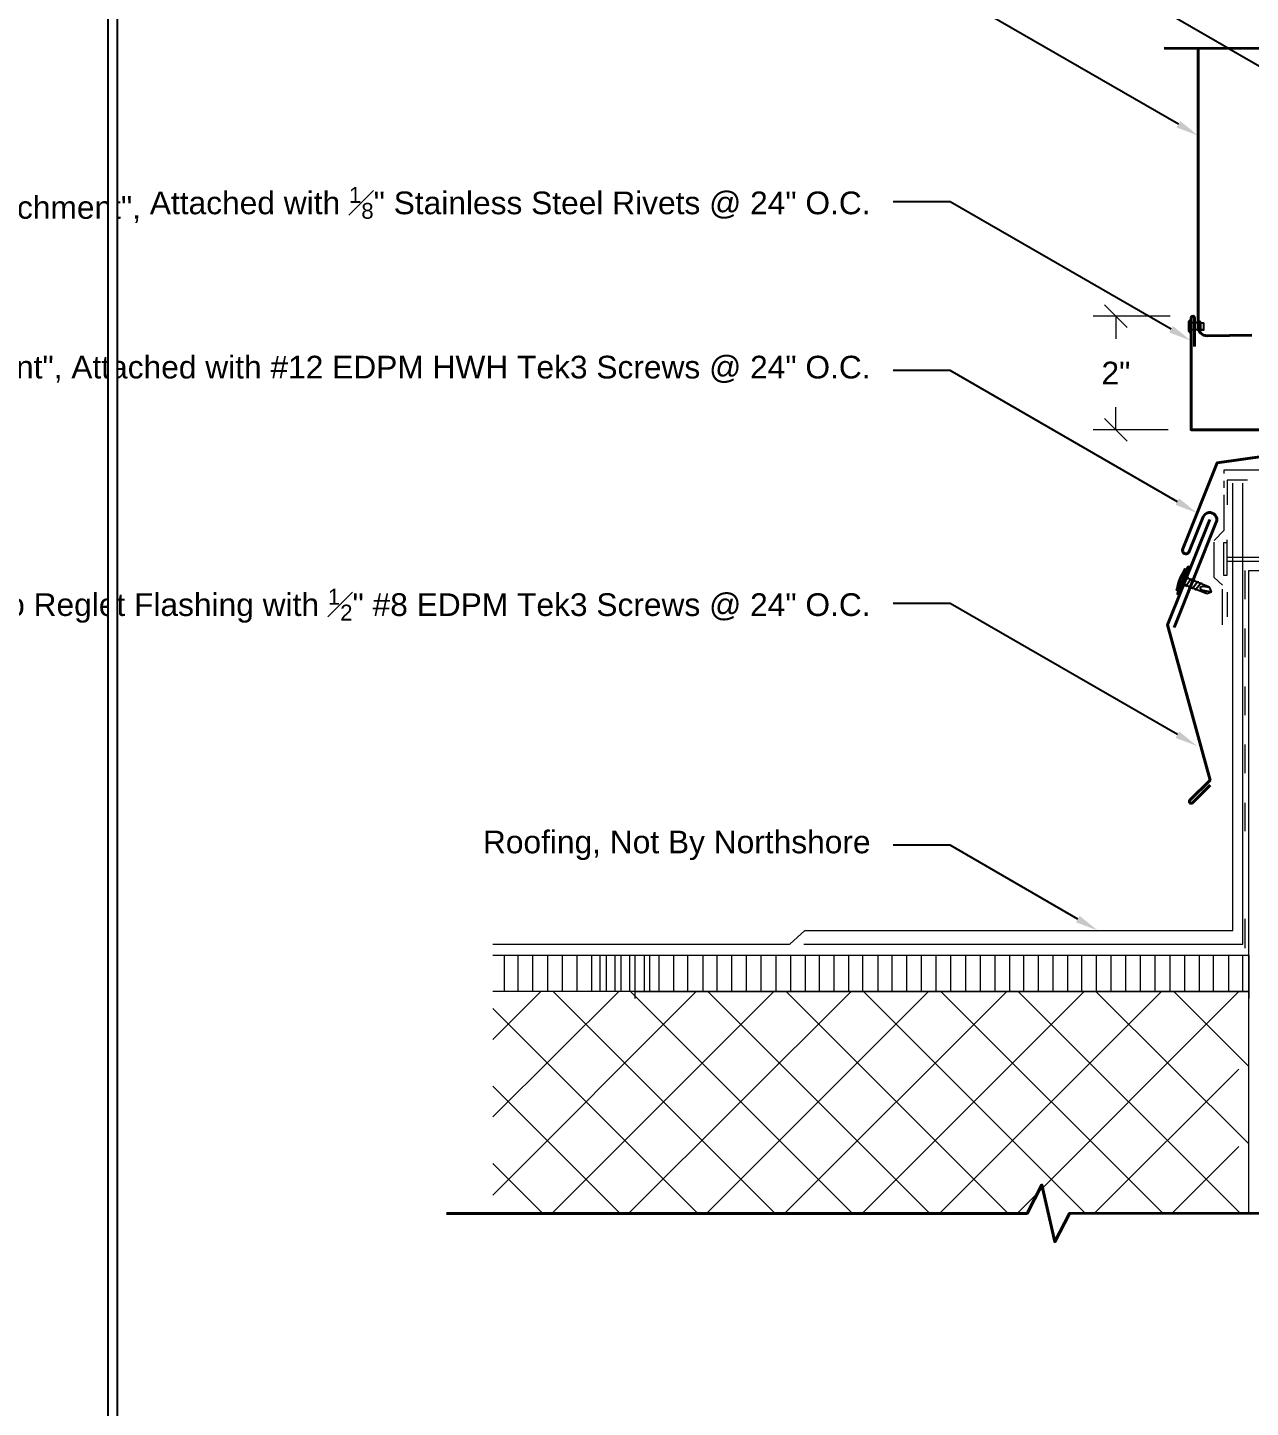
# Model space of a CAD drawing. Header units: inches. Extents: x -293 to 39679, y -468 to 488.
# Drawn here: x 501.54 to 523.09, y 8.15 to 32.48 of the extents above; entities that cross this region are included whole.
import ezdxf
from ezdxf import colors
from ezdxf.entities.mleader import LeaderData, LeaderLine
from ezdxf.enums import TextEntityAlignment as Align
from ezdxf.math import Vec2, Vec3

# ---------------------------------------------------------------- set-up
doc = ezdxf.new("R2010")
doc.units = ezdxf.units.IN
doc.header["$MEASUREMENT"] = 0
doc.linetypes.add('PHANTOM2', pattern=[1.25, 0.625, -0.125, 0.125, -0.125, 0.125, -0.125])
doc.layers.get('Defpoints').update_dxf_attribs({"color": 3})
doc.layers.add('NSE-Border', color=156, linetype='Continuous', plot=False)
for name, color, linetype, lineweight in [('NSE-By_Others', 252, 'Continuous', 0), ('NSE-Call-Outs', 51, 'Continuous', 13), ('NSE-Dimensions', 51, 'Continuous', 13), ('NSE-Flashing 01', 2, 'Continuous', 40), ('NSE-Hardware', 111, 'Continuous', 25), ('NSE-Notes', 11, 'Continuous', 40), ('NSE-Panels 01', 1, 'Continuous', 40), ('NSE-Title', 51, 'Continuous', 9), ('NSE-Underlayment', 6, 'PHANTOM2', 13)]:
    doc.layers.add(name, color=color, linetype=linetype, lineweight=lineweight)
doc.layers.add('NSE-Detail Border', color=7, linetype='Continuous')
doc.styles.add('004 - NSSM - Standard', font='arial.ttf', dxfattribs={"height": 0.4})
doc.styles.add('008 - NSSM - Standard', font='arial.ttf', dxfattribs={"height": 0.8})
doc.styles.add('3_0-0_TEXT', font='simplex.shx', dxfattribs={"width": 0.7, "height": 0.375})
doc.styles.add('Anno - NSSM - Standard', font='arial.ttf', dxfattribs={"height": 0.1})
doc.dimstyles.new('$$$FASTENER$$$', dxfattribs={"dimtxt": 0.375, "dimasz": 0, "dimexe": 0, "dimexo": 0, "dimgap": 0, "dimtad": 0, "dimtih": 1, "dimtoh": 1, "dimdec": 4, "dimzin": 3, "dimdsep": 46, "dimlunit": 4, "dimtxsty": '3_0-0_TEXT', "dimblk": 'NONE', "dimcen": 0, "dimclrd": 256, "dimclre": 256, "dimclrt": 256, "dimadec": 0, "dimazin": 0, "dimtfac": 0.375, "dimtdec": 4, "dimtofl": 0, "dimtmove": 1, "dimatfit": 3, "dimldrblk": 'NONE', "dimfxl": 1, "dimtolj": 1, "dimtzin": 0, "dimarcsym": 0})
doc.dimstyles.new('004 - NSSM - Standard', dxfattribs={"dimtxt": 0.4, "dimasz": 0.4, "dimexe": 0.4, "dimexo": 0.4, "dimgap": 0.4, "dimtad": 0, "dimtih": 1, "dimtoh": 1, "dimdec": 4, "dimzin": 3, "dimdsep": 46, "dimlunit": 4, "dimtxsty": '004 - NSSM - Standard', "dimblk": 'OBLIQUE', "dimcen": 0.4, "dimclrd": 51, "dimclre": 51, "dimclrt": 256, "dimadec": 0, "dimazin": 0, "dimtfac": 0.7, "dimtdec": 4, "dimtmove": 1, "dimatfit": 2, "dimfxl": 1, "dimtfill": 1, "dimtfillclr": 11, "dimfrac": 1, "dimtolj": 1, "dimtzin": 0, "dimlwd": 0, "dimlwe": 0, "dimarcsym": 0})
doc.dimstyles.get("Standard").update_dxf_attribs({"dimtxt": 0.18, "dimasz": 0.18, "dimexe": 0.18, "dimexo": 0.0625, "dimgap": 0.09, "dimtad": 0, "dimtih": 1, "dimtoh": 1, "dimdec": 4, "dimzin": 0, "dimdsep": 46, "dimtxsty": 'Standard', "dimcen": 0.09, "dimadec": 0, "dimazin": 0, "dimtfac": 1, "dimtdec": 4, "dimtofl": 0, "dimtmove": 0, "dimatfit": 3, "dimfxl": 1, "dimtolj": 1, "dimtzin": 0, "dimarcsym": 0})

# ---------------------------------------------------------------- blocks, each defined once
blk = doc.blocks.new('*U4')
blk.add_wipeout([(8.13, 1.1293), (8.13, 0), (0, 0), (0, 11.3125), (8.1719, 11.3125), (8.1719, 0), (8.13, 0), (8.13, 11.2706), (0.0419, 11.2706), (0.0419, 1.1293)])
at = {"layer": 'Defpoints', "ltscale": 0.0625}
blk.add_lwpolyline([(0.0419, 1.1293), (8.13, 1.1293), (8.13, 11.2706), (0.0419, 11.2706)], close=True, dxfattribs=at)
at = {"layer": 'NSE-Border', "ltscale": 0.0625}
blk.add_lwpolyline([(0, 0), (8.1719, 0), (8.1719, 11.3125), (0, 11.3125)], close=True, dxfattribs=at)
at = {"layer": 'Defpoints', "style": '008 - NSSM - Standard'}
blk.add_attdef('DETAIL_NUMBER', text='', height=0.2179, dxfattribs=at).set_placement((0.625, 0.5668), align=Align.MIDDLE_CENTER)
at = {"layer": 'NSE-Title', "style": '004 - NSSM - Standard'}
for tag, p in [('DETAIL_DESCRIPTION', (1.1292, 0.6197)), ('ARCH_REF', (2.1968, 0.3884))]:
    blk.add_attdef(tag, p, '', height=0.1341, dxfattribs=at)
blk = doc.blocks.new('*U66')
at = {"color": 99}
blk.add_wipeout([(-10.605, -0.002), (-0.375, 0), (-0.112, 0.5), (0.112, -0.5), (0.375, 0), (10.605, 0.002), (10.605, -2.998), (-10.605, -3)], dxfattribs=at)
blk.add_lwpolyline([(10.605, 0.002), (0.375, 0), (0.112, -0.5), (-0.112, 0.5), (-0.375, 0), (-10.605, -0.002)])
blk = doc.blocks.new('*U20')
at = {"color": 99}
blk.add_wipeout([(-4.375, 0.001), (-0.375, 0), (-0.112, -0.5), (0.112, 0.5), (0.375, 0), (4.375, -0.001), (4.362, 8.288), (-4.388, 8.287)], dxfattribs=at)
blk.add_lwpolyline([(4.375, -0.001), (0.375, 0), (0.112, 0.5), (-0.112, -0.5), (-0.375, 0), (-4.375, 0.001)])
blk = doc.blocks.new('_None')
blk = doc.blocks.new('*U53')
blk.add_lwpolyline([(0, 0), (0, 0), (0, 1.765), (1.969, 1.765, -1), (1.969, 1.702), (1.469, 1.702)], format="xyb")
blk = doc.blocks.new('_Oblique')
at = {"color": 0, "linetype": 'ByBlock', "lineweight": -2}
blk.add_line((-0.5, -0.5), (0.5, 0.5), dxfattribs=at)
blk = doc.blocks.new('*D80')
at = {"layer": 'Defpoints', "color": 0, "transparency": 16777216}
for p in [(520.719, 27.388), (522.074, 27.388), (522.042, 25.388)]:
    blk.add_point(p, dxfattribs=at)
at = {"layer": 'NSE-Dimensions', "color": 51, "lineweight": 0, "transparency": 16777216}
for p, q in [((521.674, 27.388), (520.319, 27.388)), ((520.719, 27.388), (520.719, 26.989)), ((520.719, 25.388), (520.719, 25.787)), ((521.642, 25.388), (520.319, 25.388))]:
    blk.add_line(p, q, dxfattribs=at)
at = {"layer": 'NSE-Dimensions', "color": 51, "lineweight": 0, "transparency": 16777216, "xscale": 0.4, "yscale": 0.4, "zscale": 0.4}
for p, rotation in [((520.719, 27.388), 90), ((520.719, 25.388), 270)]:
    blk.add_blockref('_Oblique', p, dxfattribs=dict(at, rotation=rotation))
at = {"layer": 'NSE-Dimensions', "transparency": 16777216, "insert": (520.719, 26.388), "char_height": 0.4, "attachment_point": 5, "style": '004 - NSSM - Standard', "bg_fill": 3, "box_fill_scale": 1.25, "bg_fill_color": 256, "bg_fill_true_color": 13158600, "bg_fill_transparency": 0}
blk.add_mtext('\\A1;2"', dxfattribs=at)
blk = doc.blocks.new('*U81')
at = {"color": 0}
blk.add_line((0.227, 0.062), (0.277, 0.062), dxfattribs=at)
blk.add_line((0.227, 0.062), (0.277, 0.062), dxfattribs=at)
blk.add_line((0.277, -0.063), (0.277, 0.062))
for points in [[(0.052, 0.112), (0.052, -0.112), (0.052, -0.112), (0.052, 0.112), (0.038, 0.112, 0.308793), (0.006, 0.062), (0.006, -0.063, 0.308793), (0.038, -0.112), (0.052, -0.112), (0.052, -0.112)], [(0.227, -0.063), (0.227, 0.062, 0.931975), (0.177, 0.062), (0.177, -0.063, 1), (0.227, -0.06)]]:
    blk.add_lwpolyline(points, format="xyb", dxfattribs=at)
blk.add_lwpolyline([(0.227, -0.063), (0.277, -0.063)], close=True, dxfattribs=at)
at = {"has_arrowhead": 0}
for points in [[(0.177, 0.062), (0.052, 0.062)], [(0.177, -0.063), (0.052, -0.063)]]:
    blk.add_leader(points, dimstyle='Standard', override={"dimasz": 0, "dimgap": 0, "dimtad": 0, "dimldrblk": 'None'}, dxfattribs=at)

msp = doc.modelspace()

# ---------------------------------------------------------------- linework, layer by layer
at = {"layer": 'NSE-By_Others'}
for points in [[(522.77716, 16.56189), (522.77716, 24.447)], [(522.95451, 16.31633), (522.95451, 24.447)], [(522.61346, 23.39656), (522.61346, 22.8236)], [(522.68167, 23.39656), (522.61346, 23.39656)], [(523.89581, 23.13736), (522.68167, 23.13736)], [(522.68167, 23.06915), (523.89581, 23.06915)], [(522.99544, 22.40069), (522.99544, 22.90545)], [(523.06365, 11.57384), (523.06365, 22.90545)], [(523.06365, 22.90545), (529.9256, 22.90545)], [(522.61346, 22.8236), (522.68167, 22.8236)], [(522.68167, 22.52347), (522.68167, 22.08693)], [(522.99544, 21.37754), (522.99544, 21.88229)], [(522.99544, 20.35438), (522.99544, 20.85914)], [(522.99544, 19.33123), (522.99544, 19.83598)], [(522.99544, 18.30807), (522.99544, 18.81283)], [(514.9739, 16.31633), (515.2331, 16.56189)], [(515.2331, 16.56189), (522.77716, 16.56189)], [(522.99544, 16.24812), (522.99544, 16.76652)], [(509.73535, 16.31633), (514.9739, 16.31633)], [(515.21946, 16.31633), (522.95451, 16.31633)], [(509.73535, 16.12534), (523.06365, 16.12534)], [(509.93998, 15.48417), (509.93998, 16.12534)], [(510.18554, 15.48417), (510.18554, 16.12534)], [(510.44474, 15.48417), (510.44474, 16.12534)], [(510.70394, 15.48417), (510.70394, 16.12534)], [(510.96314, 15.48417), (510.96314, 16.12534)], [(511.22234, 15.48417), (511.22234, 16.12534)], [(511.48153, 15.48417), (511.48153, 16.12534)], [(511.6316, 15.48417), (511.6316, 16.12534)], [(511.74073, 15.48417), (511.74073, 16.12534)], [(511.8908, 15.48417), (511.8908, 16.12534)], [(511.99993, 15.48417), (511.99993, 16.12534)], [(512.15, 15.48417), (512.15, 16.12534)], [(512.24549, 15.36139), (512.24549, 16.12534)], [(512.4092, 15.48417), (512.4092, 16.12534)], [(512.50469, 15.48417), (512.50469, 16.12534)], [(512.66839, 15.48417), (512.66839, 16.12534)], [(512.92759, 15.48417), (512.92759, 16.12534)], [(513.17315, 15.48417), (513.17315, 16.12534)], [(513.44599, 15.48417), (513.44599, 16.12534)], [(513.69155, 15.48417), (513.69155, 16.12534)], [(513.95075, 15.48417), (513.95075, 16.12534)], [(514.20995, 15.48417), (514.20995, 16.12534)], [(514.46915, 15.48417), (514.46915, 16.12534)], [(514.72835, 15.48417), (514.72835, 16.12534)], [(514.98754, 15.48417), (514.98754, 16.12534)], [(515.24674, 15.48417), (515.24674, 16.12534)], [(515.4923, 15.48417), (515.4923, 16.12534)], [(515.7515, 15.48417), (515.7515, 16.12534)], [(516.0107, 15.48417), (516.0107, 16.12534)], [(516.25626, 15.48417), (516.25626, 16.12534)], [(516.5291, 15.48417), (516.5291, 16.12534)], [(516.77466, 15.48417), (516.77466, 16.12534)], [(517.03385, 15.48417), (517.03385, 16.12534)], [(517.29305, 15.48417), (517.29305, 16.12534)], [(517.55225, 15.48417), (517.55225, 16.12534)], [(517.81145, 15.48417), (517.81145, 16.12534)], [(518.07065, 15.48417), (518.07065, 16.12534)], [(518.32985, 15.48417), (518.32985, 16.12534)], [(518.58905, 15.48417), (518.58905, 16.12534)], [(518.84825, 15.48417), (518.84825, 16.12534)], [(519.09381, 15.48417), (519.09381, 16.12534)], [(519.353, 15.48417), (519.353, 16.12534)], [(519.6122, 15.48417), (519.6122, 16.12534)], [(519.8714, 15.48417), (519.8714, 16.12534)], [(520.11696, 15.48417), (520.11696, 16.12534)], [(520.37616, 15.48417), (520.37616, 16.12534)], [(520.63536, 15.48417), (520.63536, 16.12534)], [(520.89456, 15.48417), (520.89456, 16.12534)], [(521.15376, 15.48417), (521.15376, 16.12534)], [(521.41296, 15.48417), (521.41296, 16.12534)], [(521.67216, 15.48417), (521.67216, 16.12534)], [(521.93135, 15.48417), (521.93135, 16.12534)], [(522.19055, 15.48417), (522.19055, 16.12534)], [(522.43611, 15.48417), (522.43611, 16.12534)], [(522.70895, 15.48417), (522.70895, 16.12534)], [(522.95451, 15.48417), (522.95451, 16.12534)], [(523.06365, 16.12534), (523.06365, 15.36139)], [(509.73535, 14.63836), (510.58116, 15.48417)], [(509.73535, 13.27415), (511.95901, 15.48417)], [(523.06365, 15.48417), (509.73535, 15.48417)], [(512.25913, 15.48417), (523.06365, 15.48417)], [(523.06365, 12.79668), (520.36252, 15.48417)], [(523.06365, 14.16089), (521.74037, 15.48417)]]:
    msp.add_lwpolyline(points, dxfattribs=at)
at = {"layer": 'NSE-Flashing 01'}
for points in [[(521.74399, 21.90076), (522.4872, 23.75754, 1), (522.2551, 23.85044), (522.01118, 23.24105, -1), (521.89513, 23.2875), (522.5021, 24.80392), (524.71005, 25.11753), (524.71005, 29.11753)], [(522.3771, 19.12247), (522.06774, 18.81311, -1), (522.02355, 18.85731), (522.3771, 19.21086), (521.62794, 21.94721), (522.37115, 23.80399)]]:
    msp.add_lwpolyline(points, format="xyb", dxfattribs=at)
at = {"layer": 'NSE-Hardware'}
for p, q in [((521.96379, 22.92686), (521.99223, 22.97844)), ((521.81231, 22.54991), (521.79797, 22.49307))]:
    msp.add_line(p, q, dxfattribs=at)
for points in [[(521.96379, 22.92686), (521.81283, 22.5497), (521.78381, 22.56131), (521.93478, 22.93847)], [(522.00697, 22.97254), (521.99223, 22.97844), (521.79797, 22.49307), (521.81271, 22.48718)]]:
    msp.add_lwpolyline(points, close=True, dxfattribs=at)
msp.add_lwpolyline([(521.82041, 22.50641), (521.84744, 22.49559), (522.02617, 22.94215), (521.99914, 22.95297)], dxfattribs=at)
msp.add_arc((522.61425, 22.44771), 0.83354, 145.494344, 170.876497, dxfattribs=at)
at = {"layer": 'NSE-Panels 01'}
for points in [[(522.16726, 27.20128), (522.16726, 32.7408)], [(522.32856, 27.04403), (522.3259, 27.04403)], [(523.11389, 27.05768), (522.32856, 27.04391)]]:
    msp.add_lwpolyline(points, dxfattribs=at)
msp.add_arc((522.32593, 27.20269), 0.15867, 180.00976, 269.99024, dxfattribs=at)
at = {"layer": 'NSE-Underlayment'}
for points in [[(522.6271, 23.61484), (522.6271, 24.67892)], [(522.6271, 24.67892), (524.64613, 24.67892)], [(523.03636, 24.50157), (522.68167, 24.50157)], [(522.68167, 24.50157), (522.68167, 24.06502)], [(522.44975, 23.43749), (522.6271, 23.61484)], [(522.44975, 22.78267), (522.44975, 23.43749)], [(522.68167, 22.8236), (522.68167, 23.56027)], [(522.59982, 22.64625), (522.44975, 22.78267)], [(522.59982, 21.9505), (522.59982, 22.64625)]]:
    msp.add_lwpolyline(points, dxfattribs=at)

# ---------------------------------------------------------------- block references
at = {"layer": 'NSE-Flashing 01', "rotation": 90.00000000000001}
msp.add_blockref('*U53', (523.80726, 25.38806), dxfattribs=at)
at = {"layer": 'NSE-Hardware'}
msp.add_blockref('*U81', (521.99064, 27.21179), dxfattribs=at)

# ---------------------------------------------------------------- leaders
at = {"layer": 'NSE-Call-Outs'}
ml = msp.add_multileader_mtext('Standard', dxfattribs=at)
ml.set_content('\\A1;22ga Prefinished Counter Flashing, Color "Parchment", Attached to Reglet Flashing with {\\H0.7x;\\S1#2;}" #8 EDPM Tek3 Screws @ 24" O.C.', color=256, style='Anno - NSSM - Standard')
ml.set_leader_properties(color=51)
ml.build(insert=Vec2(0, 0))
ml.multileader.update_dxf_attribs({"dogleg_length": 0.25, "arrow_head_size": 0.4, "scale": 4})
ctx = ml.context
ctx.base_point, ctx.scale, ctx.char_height, ctx.arrow_head_size, ctx.landing_gap_size, ctx.plane_origin = Vec3(505.36405, 22.32602), 4, 0.4, 0.4, 0.4, Vec3(522.03596, 19.87734)
ctx.text_align_type = 2
notes = []
notes.append((ctx, [(0, (1, 1, 0), (517.79471, 22.32602), (-1, 0), 1, [(0, [(522.14828, 19.81249)], 0, [])])]))
ctx.mtext.insert, ctx.mtext.width, ctx.mtext.alignment, ctx.mtext.flow_direction = Vec3(516.39471, 22.58482), 10.8459347, 3, 5
ml = msp.add_multileader_mtext('Standard', dxfattribs=at)
ml.set_content('\\A1;Roofing, Not By Northshore', color=256, style='Anno - NSSM - Standard')
ml.set_leader_properties(color=51)
ml.build(insert=Vec2(0, 0))
ml.multileader.update_dxf_attribs({"dogleg_length": 0.25, "arrow_head_size": 0.4, "scale": 4})
ctx = ml.context
ctx.base_point, ctx.scale, ctx.char_height, ctx.arrow_head_size, ctx.landing_gap_size, ctx.plane_origin = Vec3(509.22881, 18.06214), 4, 0.4, 0.4, 0.4, Vec3(522.03596, 15.61345)
ctx.text_align_type = 2
notes.append((ctx, [(0, (1, 1, 0), (517.79471, 18.06214), (-1, 0), 1, [(0, [(520.39322, 16.56189)], 0, [])])]))
ctx.mtext.insert, ctx.mtext.width, ctx.mtext.alignment, ctx.mtext.flow_direction = Vec3(516.39471, 18.32094), 9.4470706, 3, 5
at = {"layer": 'NSE-Hardware'}
for points in [[(521.91451, 22.66317), (522.32141, 22.5003), (522.401, 22.53307), (522.366, 22.6117), (521.9591, 22.77457)], [(522.32141, 22.5003), (522.22123, 22.56794), (522.20206, 22.6127), (522.24682, 22.63187), (522.366, 22.6117)], [(522.22123, 22.56794), (522.401, 22.53307)]]:
    msp.add_leader(points, dimstyle='$$$FASTENER$$$', dxfattribs=at)
at = {"layer": 'NSE-Hardware', "has_arrowhead": 0}
for points in [[(521.93681, 22.71887), (521.98799, 22.78725), (521.98522, 22.76412)], [(521.94642, 22.6504), (521.94365, 22.62727), (522.04601, 22.76402), (522.04325, 22.74089)], [(522.00444, 22.62717), (522.00168, 22.60404), (522.10404, 22.7408), (522.10127, 22.71767)], [(522.06246, 22.60394), (522.0597, 22.58082), (522.16206, 22.71757), (522.1593, 22.69444)], [(522.12049, 22.58072), (522.11773, 22.55759), (522.22009, 22.69435), (522.21732, 22.67122)]]:
    msp.add_leader(points, dimstyle='$$$FASTENER$$$', dxfattribs=at)
for ctx, leaders in notes:
    for number, flags, end, landing, length, lines in leaders:
        leader = LeaderData()
        leader.index, (leader.has_last_leader_line, leader.has_dogleg_vector, leader.attachment_direction) = number, flags
        leader.last_leader_point, leader.dogleg_vector, leader.dogleg_length = Vec3(end), Vec3(landing), length
        for number, points, colour, breaks in lines:
            line = LeaderLine()
            line.index, line.vertices, line.color, line.breaks = number, Vec3.list(points), colors.encode_raw_color(colour), breaks
            leader.lines.append(line)
        ctx.leaders.append(leader)

# ---------------------------------------------------------------- next in the draw order: block references
at = {"layer": 'NSE-Notes'}
for name, p in [('*U20', (525.94151, 32.11237)), ('*U66', (519.52732, 11.57328))]:
    msp.add_blockref(name, p, dxfattribs=at)

# ---------------------------------------------------------------- next in the draw order: dimensions: what is measured, and where the dimension line sits
at = {"layer": 'NSE-Dimensions'}
dim = msp.add_linear_dim(base=(520.7186414304, 27.3880139854), p1=(522.0422590668, 25.3880639854), p2=(522.0735090668, 27.3880139854), angle=90, dimstyle='004 - NSSM - Standard', dxfattribs=at)
dim.commit()
dim.dimension.update_dxf_attribs({"geometry": '*D80', "text_midpoint": (520.7186414304, 26.3880389854), "dimtype": 160})

# ---------------------------------------------------------------- next in the draw order: linework, layer by layer
at = {"layer": 'NSE-By_Others'}
for points in [[(509.73535, 11.8963), (513.32321, 15.48417)], [(510.77472, 11.57147), (514.68742, 15.48417)], [(514.71129, 11.57231), (510.79943, 15.48417)], [(512.13014, 11.57176), (516.05163, 15.48417)], [(516.0752, 11.5726), (512.16364, 15.48417)], [(513.50372, 11.57205), (517.41583, 15.48417)], [(517.43911, 11.5729), (513.52784, 15.48417)], [(514.87554, 11.57235), (518.79368, 15.48417)], [(518.81667, 11.57319), (514.90569, 15.48417)], [(516.24636, 11.57264), (520.15789, 15.48417)], [(520.18074, 11.57333), (516.2699, 15.48417)], [(517.61086, 11.57293), (521.52209, 15.48417)], [(521.5447, 11.57357), (517.63411, 15.48417)], [(518.97536, 11.57323), (522.8863, 15.48417)], [(522.90867, 11.57381), (518.99831, 15.48417)], [(513.34737, 11.57202), (509.73535, 15.18404)], [(520.34326, 11.57336), (522.8863, 14.11639)], [(511.97989, 11.57172), (509.73535, 13.81627)], [(521.70771, 11.5736), (522.8863, 12.75219)], [(510.61598, 11.57143), (509.73535, 12.45206)]]:
    msp.add_lwpolyline(points, dxfattribs=at)

# ---------------------------------------------------------------- next in the draw order: leaders
at = {"layer": 'NSE-Call-Outs'}
ml = msp.add_multileader_mtext('Standard', dxfattribs=at)
ml.set_content('22ga MS Flush Face TLC-3 Metal Panel, Color "Parchment", Attached with #12 HWH Tek3 Screw @ Each Furring', color=256, style='Anno - NSSM - Standard')
ml.set_leader_properties(color=51)
ml.build(insert=Vec2(0, 0))
ml.multileader.update_dxf_attribs({"dogleg_length": 0.25, "arrow_head_size": 0.4, "scale": 4})
ctx = ml.context
ctx.base_point, ctx.scale, ctx.char_height, ctx.arrow_head_size, ctx.landing_gap_size, ctx.plane_origin = Vec3(505.93577, 33.09864), 4, 0.4, 0.4, 0.4, Vec3(522.03596, 30.64995)
ctx.text_align_type = 2
notes = []
notes.append((ctx, [(0, (1, 1, 0), (517.79471, 33.09864), (-1, 0), 1, [(0, [(522.16726, 30.57415)], 0, [])])]))
ctx.mtext.insert, ctx.mtext.width, ctx.mtext.alignment, ctx.mtext.flow_direction = Vec3(516.39471, 33.35744), 10.4108135, 3, 5
ml = msp.add_multileader_mtext('Standard', dxfattribs=at)
ml.set_content('22ga Prefinished Base Flashing, Color "Parchment", {\\A1;Attached with \\H0.7x;\\S1#8;\\H1.42857x;" Stainless Steel Rivets @ 24" O.C.}', color=256, style='Anno - NSSM - Standard')
ml.set_leader_properties(color=51)
ml.build(insert=Vec2(0, 0))
ml.multileader.update_dxf_attribs({"dogleg_length": 0.25, "arrow_head_size": 0.4, "scale": 4})
ctx = ml.context
ctx.base_point, ctx.scale, ctx.char_height, ctx.arrow_head_size, ctx.landing_gap_size, ctx.plane_origin = Vec3(507.04086, 29.40876), 4, 0.4, 0.4, 0.4, Vec3(522.03596, 26.96007)
ctx.text_align_type = 2
notes.append((ctx, [(0, (1, 1, 0), (517.79471, 29.40876), (-1, 0), 1, [(0, [(522.03596, 26.96007)], 0, [])])]))
ctx.mtext.insert, ctx.mtext.width, ctx.mtext.alignment, ctx.mtext.flow_direction = Vec3(516.39471, 29.66755), 9.3762779, 3, 5
ml = msp.add_multileader_mtext('Standard', dxfattribs=at)
ml.set_content('\\A1;22ga Prefinished Reglet Flashing, Color "Parchment", Attached with #12 EDPM HWH Tek3 Screws @ 24" O.C.', color=256, style='Anno - NSSM - Standard')
ml.set_leader_properties(color=51)
ml.build(insert=Vec2(0, 0))
ml.multileader.update_dxf_attribs({"dogleg_length": 0.25, "arrow_head_size": 0.4, "scale": 4})
ctx = ml.context
ctx.base_point, ctx.scale, ctx.char_height, ctx.arrow_head_size, ctx.landing_gap_size, ctx.plane_origin = Vec3(506.59689, 26.4335), 4, 0.4, 0.4, 0.4, Vec3(522.03596, 23.98482)
ctx.text_align_type = 2
notes.append((ctx, [(0, (1, 1, 0), (517.79471, 26.4335), (-1, 0), 1, [(0, [(522.14828, 23.91996)], 0, [])])]))
ctx.mtext.insert, ctx.mtext.width, ctx.mtext.alignment, ctx.mtext.flow_direction = Vec3(516.39471, 26.6923), 9.4470706, 3, 5
for ctx, leaders in notes:
    for number, flags, end, landing, length, lines in leaders:
        leader = LeaderData()
        leader.index, (leader.has_last_leader_line, leader.has_dogleg_vector, leader.attachment_direction) = number, flags
        leader.last_leader_point, leader.dogleg_vector, leader.dogleg_length = Vec3(end), Vec3(landing), length
        for number, points, colour, breaks in lines:
            line = LeaderLine()
            line.index, line.vertices, line.color, line.breaks = number, Vec3.list(points), colors.encode_raw_color(colour), breaks
            leader.lines.append(line)
        ctx.leaders.append(leader)

# ---------------------------------------------------------------- next in the draw order: block references
at = {"layer": 'NSE-Detail Border', "xscale": 4, "yscale": 4, "zscale": 4}
msp.add_blockref('*U4', (502.95158, 0.25), dxfattribs=at)

# ---------------------------------------------------------------- next in the draw order: leaders
at = {"layer": 'NSE-Call-Outs'}
ml = msp.add_multileader_mtext('Standard', dxfattribs=at)
ml.set_content('WrapShield SA', color=256, style='Anno - NSSM - Standard')
ml.set_leader_properties(color=51)
ml.build(insert=Vec2(0, 0))
ml.multileader.update_dxf_attribs({"dogleg_length": 0.25, "arrow_head_size": 0.4, "scale": 4})
ctx = ml.context
ctx.base_point, ctx.scale, ctx.char_height, ctx.arrow_head_size, ctx.landing_gap_size, ctx.plane_origin = Vec3(512.21163, 34.93887), 4, 0.4, 0.4, 0.4, Vec3(522.03596, 32.49018)
ctx.text_align_type = 2
notes = []
notes.append((ctx, [(0, (1, 1, 0), (517.79471, 34.93887), (-1, 0), 1, [(0, [(524.71005, 30.9463)], 0, [])])]))
ctx.mtext.insert, ctx.mtext.width, ctx.mtext.alignment, ctx.mtext.flow_direction = Vec3(516.39471, 35.19439), 7.2332494, 3, 5
for ctx, leaders in notes:
    for number, flags, end, landing, length, lines in leaders:
        leader = LeaderData()
        leader.index, (leader.has_last_leader_line, leader.has_dogleg_vector, leader.attachment_direction) = number, flags
        leader.last_leader_point, leader.dogleg_vector, leader.dogleg_length = Vec3(end), Vec3(landing), length
        for number, points, colour, breaks in lines:
            line = LeaderLine()
            line.index, line.vertices, line.color, line.breaks = number, Vec3.list(points), colors.encode_raw_color(colour), breaks
            leader.lines.append(line)
        ctx.leaders.append(leader)

doc.saveas('drawing.dxf')
